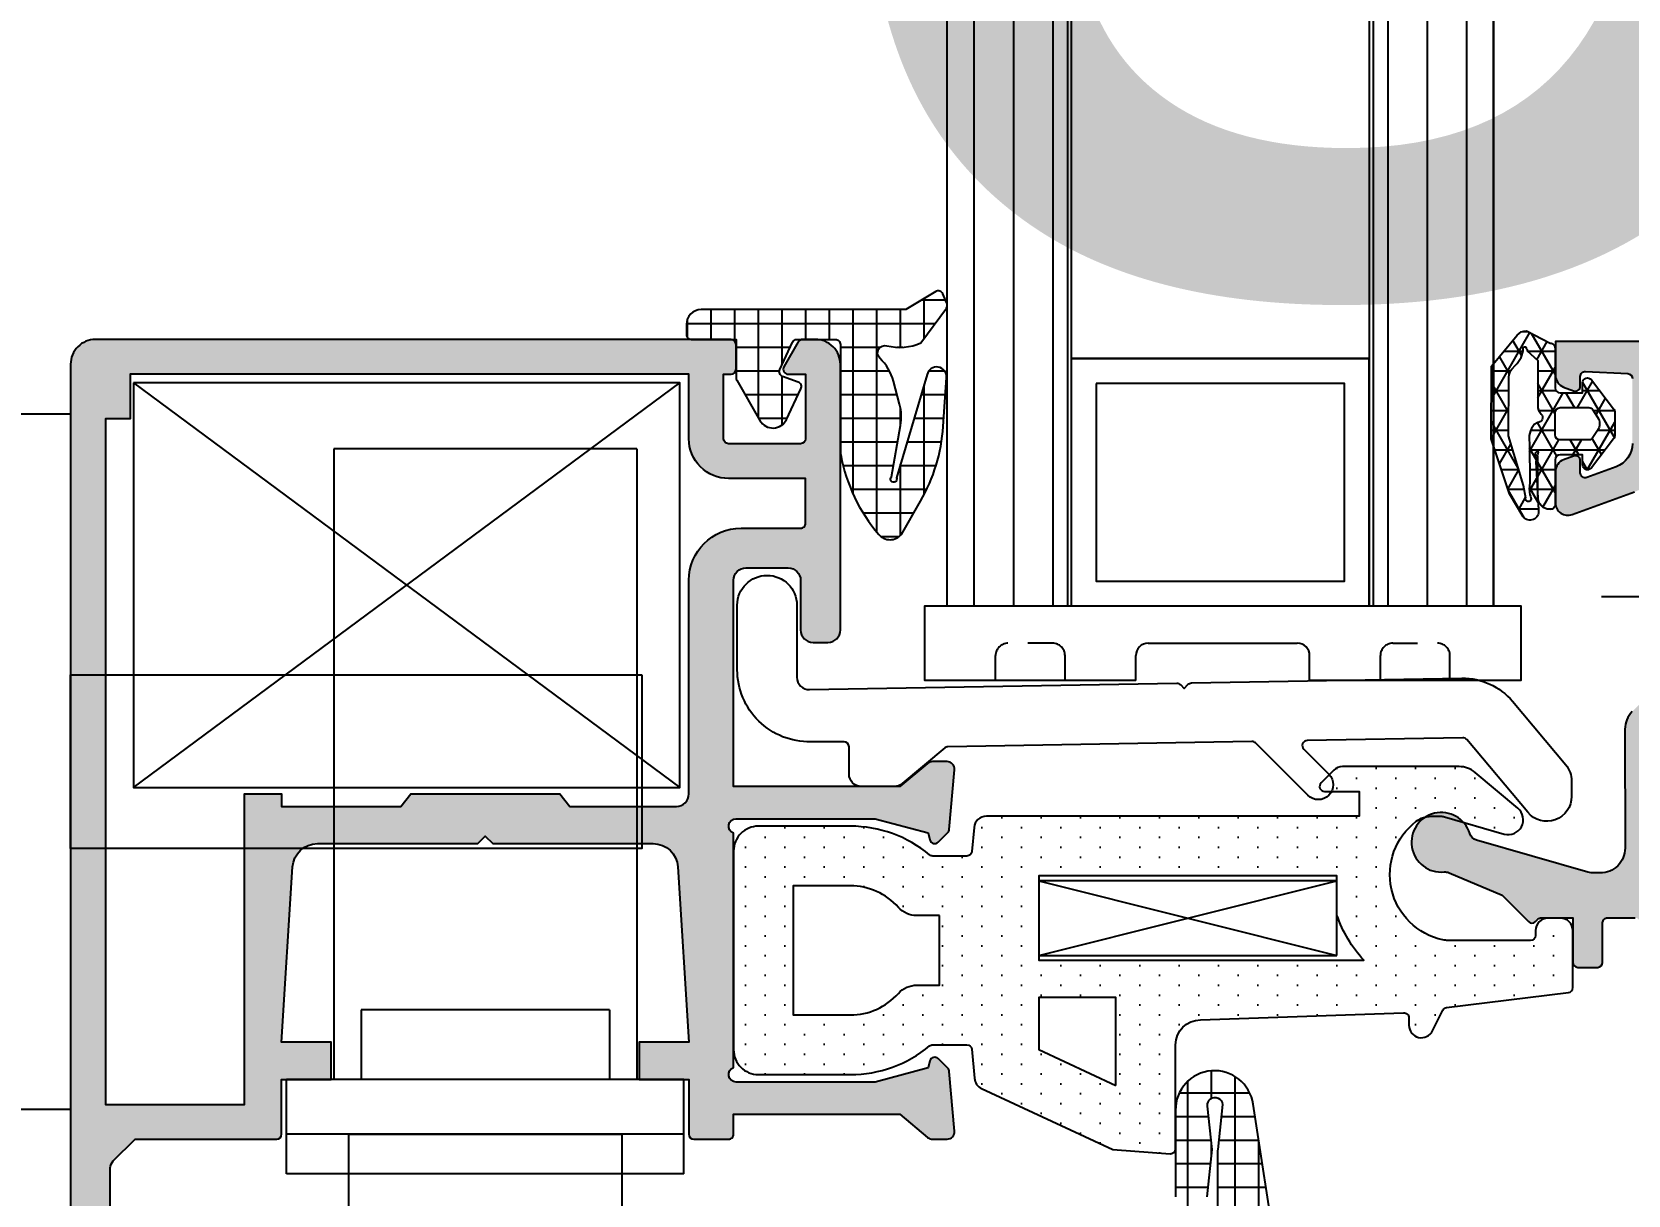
# Model space of a CAD drawing. Header units: inches. Extents: x 21 to 32698, y 13 to 3712.
# Drawn here: x 6817.6 to 6824.03, y 1390.46 to 1395.14 of the extents above; entities that cross this region are included whole.
import ezdxf

# ---------------------------------------------------------------- set-up
doc = ezdxf.new("R2010")
doc.units = ezdxf.units.IN
doc.header["$MEASUREMENT"] = 0
doc.set_wipeout_variables(frame=1)
for name, pattern in [('ACANSTGB', [0.35433070866, 0.15748031496, -0.03937007874, 0.03937007874, -0.03937007874, 0.03937007874, -0.03937007874]), ('AM_ISO08W050', [18, 12, -1.5, 3, -1.5]), ('AM_ISO08W050x2', [9, 6, -0.75, 1.5, -0.75])]:
    doc.linetypes.add(name, pattern=pattern)
doc.layers.add('MEK-ELK-ETIKET', color=7, linetype='Continuous')
for name, color, linetype, lineweight in [('Z_MİM_-KM-GLAZ', 8, 'Continuous', 25), ('Z_MİM_aksesuar_k', 8, 'Continuous', 25), ('Z_MİM_AM_7N', 8, 'AM_ISO08W050', 25), ('Z_MİM_fitiller_k', 8, 'Continuous', 25), ('Z_MİM_hatch_k', 8, 'Continuous', 25), ('Z_MİM_PROFIL', 8, 'Continuous', 25)]:
    doc.layers.add(name, color=color, linetype=linetype, lineweight=lineweight)
doc.styles.add('MEK_ELK', font='arial.ttf')

# ---------------------------------------------------------------- blocks, each defined once
blk = doc.blocks.new('*U176')
blk.add_wipeout([(159.9999999999272, -24.99999999999997), (160.0000000001746, 16.500000001884473), (-5.820766091346741e-11, 16.500000002364686), (2.3283064365386963e-10, -24.99999999999997)])
at = {"layer": 'Z_MİM_fitiller_k'}
h = blk.add_hatch(dxfattribs=at)
h.set_pattern_fill('NET', color=256, scale=0.03, angle=-1.27e-14, style=0)
h.set_pattern_definition([(180, (113.319972989324, -112.988790811365), (0, 0.09525), []), (90, (113.319972989324, -112.988790811365), (0.09525, 0), [])])
h.paths.add_polyline_path([(76.26180241584079, -9.192011661689337, 0.9384669523126753), (76.28656220644478, -9.50439161027463), (76.63436021868837, -9.50439161027463, 1), (76.63436021868837, -9.376643942577372), (76.44442334499908, -9.356680772734414), (76.26928436370798, -9.375088621421327, -1.054490106068967), (76.26275807145285, -9.315632457869668), (76.44493617907864, -9.33454276365375, 0.0255410033868164), (76.46532903764164, -9.335585151800492), (77.4126516864053, -9.335585151800492, -0.4142135623730863), (77.6126516864053, -9.535585151800491), (77.6126516864053, -9.76539358408337, 0.4142135623728286), (77.7126516864053, -9.865393584083376), (77.74265168640994, -9.865393584083376, 0.4142135623746352), (77.76265168642857, -9.84539358408803), (77.76265168642857, -9.735393584101997, -0.3924137701569417), (77.78115312285954, -9.715449805419494, -0.0100572451269826), (77.7826516864239, -9.714391610493491), (77.90265168641926, -9.714391610493491, -0.0796367909168971), (77.90890268572836, -9.715393584083374), (77.94265168640995, -9.715393584083374), (77.94265168640995, -9.766449057265724, 0.6128139289239697), (77.97440800975309, -9.782628947916974), (78.05759794410552, -9.711575282832213, 0.219401871965335), (78.09265168640995, -9.63553592711834), (78.09265168640995, -9.433247293859324, 0.2194018750870747), (78.05759794319745, -9.357207937400396), (77.97440802388591, -9.286154286867543, 0.612813920725722), (77.94265170093858, -9.30233417782148), (77.94265170093858, -9.35338955409972), (77.90890293746487, -9.35338955409972, -0.07964012461228), (77.90265168641926, -9.354391610507461), (77.7826516864239, -9.354391610507461, -0.4142135623385485), (77.76265168642857, -9.334391610512114), (77.76265168642857, -8.982660383965422, -0.3178372451861038), (77.74265168640994, -8.954376112717739), (77.74265168640994, -8.895253108559713, -0.1754523787634222), (77.74960504804041, -8.876047576569562), (77.76265168642857, -8.860391610489769), (77.76265168642857, -8.857789020847134, -0.1754523787611168), (77.78582955846795, -8.79377058087995), (77.82801517493789, -8.743147841097398, 0.1754523787606751), (77.83265074935042, -8.730344153103957), (77.83265074935042, -8.655585151795831, 0.4142135623729288), (77.8126507493551, -8.635585151800496), (77.79782103452598, -8.635585151800496, 0.2933329153560253), (77.70690280230481, -8.693945326541153), (77.61582158863311, -8.892816068326667, -0.2523722057577324), (77.46436226411024, -9.007216030733275)])
h.paths.add_polyline_path([(77.81765168545535, -9.447389636469607), (77.92965169990202, -9.447389636469607, -0.4142128141114177), (77.9946516998927, -9.51238947040548), (77.9946516998927, -9.512389636460297), (77.99465181288542, -9.556393631176633, -0.4142137214709829), (77.92965181287144, -9.621393666464442), (77.81765179842478, -9.621393666464442, -0.4142128104179171), (77.7526517984341, -9.556393833343474), (77.75265168544136, -9.512389671757424, -0.4142137214664749)], flags=16)
h = blk.add_hatch(dxfattribs=at)
h.set_pattern_fill('NET', color=256, scale=0.03, angle=-1.27e-14, style=0)
h.set_pattern_definition([(180, (144.4183188333991, -46.8046206016089), (0, 0.09525), []), (90, (144.4183188333991, -46.8046206016089), (0.0952500000000001, 0), [])])
h.paths.add_polyline_path([(73.35106722348138, -10.64048955429027, 0.1368445709265193), (73.25855422659076, -10.69516766818852, -0.7761579852759906), (73.20794846970819, -10.66657668668924, 0.1772789023830706), (73.19594959499082, -10.52959947534984), (73.05635206542209, -10.42747304244113, 0.0882165372835099), (73.05006363574648, -10.42439161050281), (73.03902282173513, -10.42439161050281, 0.033998150155682), (73.03646860806037, -10.42531709182223), (72.99922438772627, -10.44175278283802, 0.4524246970244377), (72.99018888735445, -10.47040619352048), (73.06265168640527, -10.59013045791218), (73.06265168640527, -11.41439161049349, 0.4142135623727344), (73.12265168641459, -11.4743916105028), (73.1626516864053, -11.4743916105028, 0.4142135623725121), (73.18265168640062, -11.45439161048418), (73.18265168640062, -11.2743916105028), (73.33729270255425, -11.2743916105028, 0.1316524975877485), (73.34729270256356, -11.27171211857495), (73.50958281186176, -11.17801388027293, 0.6040521097204682), (73.50537882669596, -11.07188072491118), (73.38180903290629, -11.01303796596041, 0.4424258315573815), (73.35441650886787, -11.02425477346553), (73.33155963524477, -11.0870535176262, -0.4400105308914052), (73.30431341758229, -11.09833927052243), (73.19419932117452, -11.04699222408382, -0.2914734195858075), (73.18265168640062, -11.0288660683451), (73.18265168640062, -10.8743916105028, -0.4142135623736361), (73.20265168641927, -10.85439161048418), (73.6291416054708, -10.85439161048418, 0.046126664797207), (73.64747491703599, -10.85269669522678, 0.13085126301717), (73.96802595657063, -10.69998223288131, 0.4642723457630024), (73.96771922277982, -10.6083160338938), (73.83445066729325, -10.53159416809359, 0.1138896571696626), (73.53329266536745, -10.43990035478639), (73.33634703509742, -10.42633871431609, 0.9163311740179072), (73.32396349251502, -10.50506629957964), (73.73964106977219, -10.6288444733029, -2.027799401989391), (73.73616810621459, -10.64854062837695), (73.52945190829922, -10.61209098533874, 0.1095178116833982), (73.44295846376335, -10.61586737067119)])
at = {"layer": 'Z_MİM_hatch_k'}
h = blk.add_hatch(dxfattribs=at)
h.set_pattern_fill('NET3', color=256, scale=0.025, angle=89.99999999999999, style=0)
h.set_pattern_definition([(90, (-147400.9116355476, -66468.22480817582), (-0.079375, 0), []), (149.9999999999999, (-147400.9116355476, -66468.22480817582), (-0.0396875, -0.0687407664253898), []), (210, (-147400.9116355476, -66468.22480817582), (0.0396875, -0.0687407664253899), [])])
h.paths.add_polyline_path([(73.58241674877934, -8.233998973715657), (73.80454994941827, -8.160160566541903), (73.89710411255945, -8.104821579113207, 0.7702234241018627), (73.87018898191162, -8.042586572469759), (73.67422835476464, -8.053355492094141, 0.0006406272235412), (73.67410242556359, -8.053331870982959, 0.1257904772710704), (73.64939034216803, -8.054968413362815, -0.8555699995164774), (73.63719439535635, -8.042206667807491, 0.1962615682786721), (73.65609261899955, -8.045915662824711), (73.81982485362094, -8.045295891120645, 0.4117632478994036), (73.8673703640117, -7.995329743578636, 0.4056575530331353), (73.84737894838908, -7.975915662806087), (73.66737894838442, -7.975915662806087, -0.414213562373761), (73.64737894838908, -7.95591566283403), (73.64737894838908, -7.865648663348125), (73.68739303488981, -7.865648663348125, 0.7159756942959973), (73.69959401007509, -7.829801385851182), (73.58304400091292, -7.740068385285866, 0.1655176740834594), (73.57084302577422, -7.735915662815401), (73.47391486886191, -7.735915662815401, 0.1655176740834616), (73.4617138937232, -7.740068385285866), (73.34516388456103, -7.829801385851182, 0.715975694295998), (73.3573648597463, -7.865648663348125), (73.39737894838908, -7.865648663348125), (73.39737894838908, -7.95591566283403, -0.4142135623727623), (73.37737894839374, -7.975915662806087), (73.21737894838442, -7.975915662806087, 0.4142135623729288), (73.19737894838909, -7.995915662824714), (73.14823437345913, -8.091181313480789, 0.2183144970098696), (73.16560371703234, -8.129065878411367), (73.29006080942926, -8.231515283465)])
h.paths.add_polyline_path([(73.3346296052332, -8.16189138868505, -0.1774617136557717), (73.30242370512569, -8.149777757843564), (73.28598595642252, -8.13561962957175, 0.2035105820344177), (73.21925113977629, -8.104139647494605, -0.7326565381488181), (73.21316992567155, -8.096674397496116, -0.4103633607472748), (73.21989094064338, -8.091875896115395, -0.4164829174914815), (73.22836157287237, -8.088460153296198), (73.26737894838442, -8.045915662824711), (73.44811302929881, -8.045915662824711, 0.1962615682788122), (73.48310573989292, -8.03162994852903, -0.6644946977371342), (73.51710282413987, -8.045915662824711), (73.52518983612535, -8.059669145035173, 0.2190930893685969), (73.59873333213615, -8.079623168265982), (73.76213560843605, -8.077524051257951, 0.1376462474072802), (73.82062064179917, -8.073133576709381, -1.387643710251261), (73.82168633566471, -8.09419426077659), (73.77145886154612, -8.102772027814368), (73.57099198006324, -8.163899389376468)], flags=16)
h.paths.add_polyline_path([(73.45737894837511, -7.95591566283403), (73.45737894837511, -7.840132125910911, -0.2558587809020803), (73.46660558265866, -7.823281767127639), (73.49544553287559, -7.804842792895228, -0.2923544259041921), (73.54931236050324, -7.804842792499413), (73.57815231388669, -7.823281767965837, -0.2558587844404029), (73.58737894837977, -7.840132126865512), (73.58737894837977, -7.95591566283403, -0.4142135623729288), (73.56737894838444, -7.975915662806087), (73.47737894839373, -7.975915662806087, -0.4142135623729288)], flags=16)
h = blk.add_hatch(dxfattribs=at)
h.set_pattern_fill('DOTS', color=256, scale=0.05, angle=-1.27e-14, style=0)
h.set_pattern_definition([(180, (119.4037576818722, -103.0068302886556), (-0.0396875, 0.079375), [0, -0.079375])])
h.paths.add_polyline_path([(75.14265168640995, -10.81439161049349, -0.1787385444028137), (75.26265168640529, -10.48943007430209), (75.26265168640529, -10.32606498701645), (75.14829389926743, -10.31605997705048, -0.3888787318532396), (75.10265168641926, -10.26625024215465), (75.10265168641926, -8.76439161049349), (75.00265168641927, -8.76439161049349), (75.00265168641927, -8.90439161048418, -0.6681786379181335), (74.9685095507768, -8.918533746108025), (74.91729634735965, -8.86732054269089, -0.1989123673797937), (74.90265168641926, -8.831965203631285), (74.90265168641926, -8.362353938819451, -0.1763269807082119), (74.92604724209522, -8.298075177871226), (75.07058284495724, -8.125824353915249, -0.8106467724723245), (75.17418663325951, -8.18104997433403), (75.10265168641926, -8.42857455830237), (75.10265168641926, -8.474345297530832, 0.1637529568012499), (75.12299791189145, -8.53480417782123, 0.657279061121785), (75.60265168641926, -8.416710972461459), (75.60265168641926, -8.054391610484174), (75.56265168640527, -8.054391610484174, -0.4142135623730951), (75.51265168640529, -8.004391610484179), (75.51265168640529, -7.954391610484178, -0.4142135623731785), (75.56265168640527, -7.904391610484182), (75.79265168640995, -7.904391610484182, -0.3788661086959389), (75.8125026094378, -7.921954223608209), (75.87406745931366, -8.423359688745421), (75.96668858370974, -8.469670250943466, -0.7914183192452735), (75.94432790394637, -8.564391610493487), (75.89335645659594, -8.564391610493487), (75.89401739413152, -8.583343076241746, 0.0436837065172995), (75.89413896658225, -8.586828997360154), (75.92265168641461, -9.404391610484184, 0.4142135623731366), (76.02265168641459, -9.504391610484175), (76.44120431219928, -9.504391610484175, -0.4348123749606509), (76.46115559322061, -9.525786739961786), (76.44495196355274, -9.757509439812578), (76.19871517751595, -10.28556593153773, -0.267949192431423), (76.15775757530936, -10.31424475335663), (76.02265168641459, -10.32606498701645), (76.02265168641459, -10.48943007430209, -0.1787385444025312), (76.14265168640995, -10.81439161049349), (76.14265168640995, -11.18439161048883, -0.4142135623730533), (76.04265168640995, -11.28439161048884), (75.24265168640994, -11.28439161048884, -0.4142135623730744), (75.14265168640995, -11.18439161048883)])
h.paths.add_polyline_path([(75.38265168640065, -11.04439161047485), (75.90265168641926, -11.04439161047485), (75.90265168641926, -10.81439161049349, 0.2134217652836644), (75.81598501974949, -10.62059905245115, -0.2134217652836706), (75.78265168640064, -10.54606345319336), (75.78265168640064, -10.45439161048418), (75.50265168641927, -10.45439161048418), (75.50265168641927, -10.54606345319336, -0.2134217652836691), (75.4693183530704, -10.62059905245115, 0.2134217652836652), (75.38265168640065, -10.81439161049349)], flags=16)
h.paths.add_polyline_path([(75.34265168640995, -10.05439161048417), (75.68265168640062, -10.05439161048417), (75.68265168640062, -8.746140816110724, -0.1052949977747343), (75.50030975624685, -8.854391610484186), (75.34265168640995, -8.854391610484186)], flags=16)
h.paths.add_polyline_path([(75.83265168640064, -10.05439161048417), (76.04170283324783, -10.05439161048417), (76.18625820727321, -9.744391610474864), (75.83265168640064, -9.744391610474864)], flags=16)
h = blk.add_hatch(color=256, dxfattribs=at)
h.paths.add_polyline_path([(76.40265168641926, -11.44439161047485, -0.4142135623743853), (76.38265168640065, -11.46439161049349), (76.1626516864053, -11.46439161049349), (76.1626516864053, -11.66439161049349), (76.01265168640529, -11.66439161049349), (76.01265168640529, -11.46439161049349), (75.30641385779019, -11.50853147478921, 0.3960474615045025), (75.2126516864053, -11.60833673263116), (75.2126516864053, -12.25439161048418), (75.18265168640062, -12.28439161048884), (75.2126516864053, -12.31439161049349), (75.2126516864053, -12.96044648834651, 0.3960474615045866), (75.30641385779019, -13.06025174618845), (76.01265168640529, -13.10439161048418), (76.01265168640529, -12.90439161048417), (76.1626516864053, -12.90439161048417), (76.1626516864053, -13.10439161048418), (76.38265168640065, -13.10439161048418, -0.4142135623733866), (76.40265168641926, -13.1243916105028), (76.40265168641926, -13.69374558869896), (76.49025938085978, -13.7824925728157, 0.2005918409503813), (76.51872578064211, -13.79439161047486), (77.53265168640064, -13.79439161047486, 0.4142135623729704), (77.55265168641925, -13.7743916105028), (77.55265168641925, -13.55439161048417), (77.68940686510177, -13.55439161048417, -0.3129018860482702), (77.73624047456542, -13.58688124143666), (77.7513851301861, -13.62738746286051, -0.5233430778442651), (77.73265168640063, -13.65439161048417), (77.67265168641461, -13.65439161048417, 0.4142135623730534), (77.65265168641926, -13.6743916105028), (77.65265168641926, -13.76439161049349, 0.4142135623731284), (77.70265168641927, -13.81439161049349), (78.06265168640527, -13.81439161049349, 0.4142135623730951), (78.1126516864053, -13.76439161049349), (78.1126516864053, -13.6743916105028, 0.4142135623730533), (78.09265168640995, -13.65439161048417), (78.03265168640064, -13.65439161048417, -0.5233430778442015), (78.01391824261519, -13.62738746286051), (78.02906289823585, -13.58688124143666, -0.3129018860484408), (78.0758965076995, -13.55439161048417), (78.1876516864053, -13.55439161048417), (78.2126516864053, -13.55439161048417), (78.2126516864053, -13.93439161048883, -0.4142135623730533), (78.19265168640995, -13.95439161048418), (73.28265168640064, -13.95439161048418, -0.4142135623733615), (73.18265168640062, -13.85439161048418), (73.18265168640062, -11.29439161047486, -0.4142135623727209), (73.20265168641927, -11.2743916105028), (73.30265168641925, -11.2743916105028, -0.4142135623736778), (73.32265168641459, -11.29439161047486), (73.32265168641459, -11.3243916105028), (73.58265168640062, -11.3243916105028, 0.4142135623736778), (73.60265168641926, -11.30439161048417), (73.60265168641926, -11.01439161049349, 0.4142135623730533), (73.58265168640062, -10.99439161047486), (73.32265168641459, -10.99439161047486), (73.32265168641459, -11.06439161049348, -0.5773502691897316), (73.29265168640995, -11.08171211856098), (73.19265168640995, -11.02397709163053, -0.2679491924312232), (73.18265168640062, -11.00665658358632), (73.18265168640062, -10.95439161048418, -0.4142135623730453), (73.28265168640064, -10.85439161048418), (74.35265168641926, -10.85439161048418, -0.4142135623731117), (74.40265168641926, -10.90439161048418), (74.40265168641926, -10.96439161049349, -0.4142135623731117), (74.35265168641926, -11.01439161049349), (74.15265168641926, -11.01439161049349, 0.4142135623730951), (74.10265168641926, -11.06439161049348), (74.10265168641926, -11.23439161048883, 0.4142135623730951), (74.15265168641926, -11.28439161048884), (74.98265168640063, -11.28439161048884), (74.98265168640063, -10.61437611270377), (74.88960504803106, -10.50272014662771, -0.1754523787632294), (74.88265168640065, -10.48351461463755), (74.88265168640065, -10.42439161050281, -0.4400105308894401), (74.91526635870105, -10.39450576955134), (75.15546190777094, -10.41552015710769, -0.1763269807094836), (75.16786092853873, -10.42130191545149), (75.20690186958527, -10.46034285649804, -0.5731460964500097), (75.19792393647367, -10.49366868587823), (75.16976860106223, -10.50121288525553), (75.1126516864053, -10.71437611270377), (75.1126516864053, -11.2743916105028, 0.8430389970997245), (75.17093595765762, -11.28439161048884), (76.11436741516226, -11.28439161048884, 0.8430389971046679), (76.17265168641461, -11.2743916105028), (76.17265168641461, -10.71437611270377), (76.11553477175767, -10.50121288525553), (76.08737943634624, -10.49366868587823, -0.5731460964762374), (76.07840150323463, -10.46034285649804), (76.11744244428118, -10.42130191545149, -0.1763269807102946), (76.12984146504895, -10.41552015710769), (76.37003701411885, -10.39450576955134, -0.4400105308908727), (76.40265168641926, -10.42439161050281), (76.40265168641926, -10.48351461463755, -0.1754523787637969), (76.39569832478881, -10.50272014662771), (76.30265168641925, -10.61437611270377), (76.30265168641925, -11.28439161048884), (76.38265168640065, -11.28439161048884, -0.4142135623731784), (76.40265168641926, -11.30439161048417)])
h.paths.add_polyline_path([(73.32265168641459, -11.46439161049349), (73.32265168641459, -13.71439161049349), (73.50265168641927, -13.71439161049349), (73.50265168641927, -13.81439161049349), (76.26265168640529, -13.81439161049349), (76.26265168640529, -13.25439161048417), (75.0626516864053, -13.25439161048417), (75.01265168640529, -13.25439161048417), (75.01265168640529, -13.10439161048418), (75.0626516864053, -13.10439161048418), (75.0626516864053, -12.6243916105028), (75.01265168640529, -12.58439161048883), (75.01265168640529, -11.98439161048883), (75.0626516864053, -11.94439161047486), (75.0626516864053, -11.51439161049349, 0.4142135623730951), (75.01265168640529, -11.46439161049349), (74.15265168641926, -11.46439161049349, -0.4142135623730951), (73.94265168640995, -11.25439161048418), (73.94265168640995, -11.01439161049349, 0.4142135623732617), (73.92265168641461, -10.99439161047486), (73.74265168640994, -10.99439161047486), (73.74265168640994, -11.30439161048417, -0.4142135623732793), (73.58265168640062, -11.46439161049349)], flags=16)
at = {"layer": 'Z_MİM_PROFIL'}
blk.add_hatch(color=256, dxfattribs=at).paths.add_polyline_path([(74.6758206001832, -7.055032307399982), (74.6758206001832, -7.193178407057728), (74.65460739674745, -7.214391610493492), (74.6758206001832, -7.235604813929255), (74.6758206001832, -7.392605900533112, 0.1989123673796583), (74.68460739675209, -7.413819103968875), (74.77638181153452, -7.505593518751282, 0.1989123673796573), (74.79759501497028, -7.514380315320181), (75.80579323627751, -7.514380315320181, -0.4142135623730951), (75.82579323627287, -7.534380315315517), (75.82579323627287, -7.614380315320175, -0.4142135623730951), (75.80579323627751, -7.634380315315523), (75.53092313465896, -7.634380315315523, 0.3985597294799732), (75.5109520073165, -7.653306037887546), (75.5109520073165, -7.764391610493491, 0.4142135623730951), (75.53095200731184, -7.784391610488839), (75.6909422974917, -7.784391610488839, -0.4142135623730951), (75.71094229748705, -7.804391610484173), (75.71094229748705, -7.884272939433883, -0.4141803693271335), (75.69094456407474, -7.904272939312816), (75.51094857520657, -7.904293338164292), (75.51096146017079, -8.030867315853556, 0.1989153645609582), (75.5168209272786, -8.045009018156293), (75.52682206049793, -8.055007884792587, -0.4142135626245717), (75.52682526594725, -8.083292155854007), (75.42048987735761, -8.189651649027669), (75.32992892590119, -8.403067123286036, 0.1254158171072058), (75.32694182136328, -8.42259577971565, -2.106030981733381), (75.17203190025174, -8.319672431146326, 0.2530742781452963), (75.19865604670484, -8.292482200685498), (75.32710330028785, -7.844341719152013, 0.0699239148888757), (75.33097400701371, -7.816778697913122), (75.33097172082634, -7.794320553822045, 0.4142169399714054), (75.23096038837684, -7.694330734202252), (74.75204755055019, -7.694385009167318, -0.1989418209201258), (74.68132553949253, -7.665095687938459), (74.52510992205934, -7.508880070505269, -0.1989123673893419), (74.49582060017855, -7.438169392386057), (74.49582060017855, -7.421153627244365, 0.6935635662320365), (74.42564363837009, -7.394898133027907, -0.1483543887767442), (74.29037604836049, -7.479744773522553, -0.5442046013671228), (74.19035762912827, -7.390036368930323), (74.19394230275647, -7.367403630261848, -0.3419987133351463), (74.22963163376552, -7.333843659238495, 2.811597421770104), (74.10351998122641, -7.249800113729747, -0.5049270827221914), (74.06530096632196, -7.30160294817908), (74.04364493683677, -7.30160294817908, -0.4358026577830474), (73.94391231449553, -7.194295141125635), (73.94391231449553, -7.144175236184691, -0.0760027641212679), (73.94619641845347, -7.129235582078422, -0.0842855562612514), (73.98954143932788, -7.044242356765622, 0.6167473776035484), (73.94942993290024, -6.964391610493492), (73.40556359634502, -6.964391610493492, 0.3989595459730369), (73.35563211961416, -7.011774812663516), (73.32987002342706, -7.503344891361508, 0.4296339059675331), (73.34984261411006, -7.524391610502803), (73.60848247151587, -7.524391610502803, -0.3152987888766703), (73.7964209956699, -7.655987581821705), (73.88788781528126, -7.907290603315061, -0.5205670505544223), (73.84090318422531, -7.974391610502807), (73.71414800552884, -7.974391610502807, -0.3129018860615769), (73.66731439606521, -7.941901979550322), (73.65216974044449, -7.901395758103191, -0.5233430778285876), (73.67090318422997, -7.874391610502812), (73.71964926830258, -7.874391610502812, 0.5205670505590173), (73.7384431207203, -7.847551207618393), (73.69572698749835, -7.730189596164576, 0.3152987888726921), (73.60175772543299, -7.664391610493495), (73.34040921385167, -7.664391610493495, 0.398959546003248), (73.32043662314534, -7.683344891389437), (73.31152730068423, -7.8533448913615, 0.4296339059366617), (73.33149989136724, -7.874391610502812), (73.37090318422996, -7.874391610502812, -0.5233430778285851), (73.38963662801542, -7.901395758103191), (73.37449197239475, -7.941901979550322, -0.3129018860615789), (73.32765836293109, -7.974391610502807), (73.19090318422529, -7.974391610502807), (73.19090318422529, -6.804391610484173, -0.4142135623730951), (73.21090318422065, -6.784391610488839), (74.8981770258746, -6.784391610488839, -0.6681786379370993), (74.91231916149844, -6.818533746108016)])
at = {"linetype": 'ACANSTGB', "ltscale": 0.01}
for p, q in [((74.55579896337585, -8.399391610502803), (74.45579896337587, -8.399391610502803)), ((74.40579896337584, -8.629391610484179), (74.40579896337584, -8.4493916105028)), ((74.55579896337585, -8.679391610484174), (74.45579896337587, -8.679391610484174)), ((74.55579896337585, -9.9493916105028), (74.45579896337587, -9.9493916105028)), ((74.40579896337584, -9.999391610502803), (74.40579896337584, -10.17939161048417)), ((74.55579896337585, -10.22939161048418), (74.45579896337587, -10.22939161048418))]:
    blk.add_line(p, q, dxfattribs=at)
for p, q in [((74.55579896337585, -8.964391610493491), (74.45579896337587, -8.964391610493491)), ((74.40579896337584, -9.614391610493492), (74.40579896337584, -9.01439161049349)), ((74.55579896337585, -9.664391610493494), (74.45579896337587, -9.664391610493494)), ((74.53265168642392, -13.95439161048418), (74.53265168642392, -12.89439161049815))]:
    blk.add_line(p, q)
blk.add_lwpolyline([(74.55579896337585, -9.664391610493494), (74.55579896337585, -10.51439161049349), (74.25579896337584, -10.51439161049349), (74.25579896337584, -8.114391610493499), (74.55579896337585, -8.114391610493499), (74.55579896337585, -8.964391610493491)])
blk.add_lwpolyline([(73.74265168640994, -11.30439161048417, -0.4142135623730712), (73.58265168640062, -11.46439161049349), (73.32265168641459, -11.46439161049349), (73.32265168641459, -13.71439161049349), (73.50265168641927, -13.71439161049349), (73.50265168641927, -13.81439161049349), (76.26265168640529, -13.81439161049349), (76.26265168640529, -13.25439161048417), (75.0626516864053, -13.25439161048417), (75.01265168640529, -13.25439161048417), (75.01265168640529, -13.10439161048418), (75.0626516864053, -13.10439161048418), (75.0626516864053, -12.6243916105028), (75.01265168640529, -12.58439161048883), (75.01265168640529, -11.98439161048883), (75.0626516864053, -11.94439161047486), (75.0626516864053, -11.51439161049349, 0.4142135623730951), (75.01265168640529, -11.46439161049349), (74.15265168641926, -11.46439161049349, -0.4142135623730951), (73.94265168640995, -11.25439161048418), (73.94265168640995, -11.01439161049349, 0.4142135623735947), (73.92265168641461, -10.99439161047486), (73.74265168640994, -10.99439161047486)], format="xyb", close=True)
for centre, start, end in [((74.45579896337587, -8.4493916105028), 90.00000000000006, 180), ((74.45579896337587, -8.629391610484179), 180, 270), ((74.45579896337587, -9.999391610502803), 90.00000000000006, 180), ((74.45579896337587, -10.17939161048417), 180, 270)]:
    blk.add_arc(centre, 0.05, start, end, dxfattribs=at)
for centre, start, end in [((74.45579896337587, -9.01439161049349), 90.00000000000006, 180), ((74.45579896337587, -9.614391610493492), 180, 270)]:
    blk.add_arc(centre, 0.05, start, end)
at = {"layer": 'Z_MİM_aksesuar_k'}
for p, q in [((14.77162963617591, -8.22439161050282), (74.25579896337584, -8.224391610502806)), ((74.25579896337584, -8.224391610502806), (14.77162963617591, -8.22439161050282)), ((74.25579896337584, -10.42439161050281), (74.25579896337584, -8.224391610502806)), ((14.77162963617591, -8.332556845947723), (74.25579896337584, -8.332556845947707)), ((14.77162963617591, -8.491306845938407), (74.25579896337584, -8.491306845938396)), ((14.77162963617591, -8.650056845952378), (74.25579896337584, -8.650056845952362)), ((14.77162963617591, -8.70880684596635), (74.25579896337584, -8.708806845966336)), ((14.77162963617591, -8.72439161050282), (74.25579896337584, -8.724391610502806)), ((73.26011737383669, -9.92439161050281), (73.26011737383669, -8.724391610502806)), ((75.6626516864053, -10.05439161048417), (75.3626516864053, -8.854391610484186)), ((75.3626516864053, -10.05439161048417), (75.6626516864053, -8.854391610484186)), ((14.77162963617591, -9.924391610502825), (74.25579896337584, -9.92439161050281)), ((14.77162963617591, -9.939976375039292), (74.25579896337584, -9.93997637503928)), ((14.77162963617591, -9.998726375029976), (74.25579896337584, -9.99872637502996)), ((14.77162963617591, -10.15747637502066), (74.25579896337584, -10.15747637502065)), ((14.77162963617591, -10.31622637503463), (74.25579896337584, -10.31622637503462)), ((74.25579896337584, -10.42439161050281), (14.77162963617591, -10.42439161050282))]:
    blk.add_line(p, q, dxfattribs=at)
at = {"layer": 'Z_MİM_aksesuar_k', "linetype": 'ByBlock'}
for p, q in [((74.98741132636783, -13.70058072828834), (73.3574113263632, -11.50058072828834)), ((73.3574113263632, -13.70058072828834), (74.98741132636783, -11.50058072828834))]:
    blk.add_line(p, q, dxfattribs=at)
at = {"layer": 'Z_MİM_aksesuar_k'}
for points in [[(73.26011737383669, -9.92439161050281), (74.25579896337584, -9.92439161050281), (74.25579896337584, -8.724391610502806), (73.26011737383669, -8.724391610502806)], [(73.36011737383669, -9.8243916105028), (74.15579896337584, -9.8243916105028), (74.15579896337584, -8.8243916105028), (73.36011737383669, -8.8243916105028)], [(75.6626516864053, -8.854391610484186), (75.3626516864053, -8.854391610484186), (75.3626516864053, -10.05439161048417), (75.6626516864053, -10.05439161048417)], [(74.53265168640064, -11.65439161048418), (75.23265168640063, -11.65439161048418), (75.23265168640063, -13.95439161048418), (74.53265168640064, -13.95439161048418)], [(74.53265168642392, -11.65439161048418), (75.23265168642392, -11.65439161048418), (75.23265168642392, -13.95439161048418), (74.53265168642392, -13.95439161048418)]]:
    blk.add_lwpolyline(points, close=True, dxfattribs=at)
at = {"layer": 'Z_MİM_aksesuar_k', "linetype": 'ByBlock'}
blk.add_lwpolyline([(73.3574113263632, -13.70058072828834), (74.98741132636783, -13.70058072828834), (74.98741132636783, -11.50058072828834), (73.3574113263632, -11.50058072828834)], close=True, dxfattribs=at)
at = {"layer": 'Z_MİM_AM_7N', "linetype": 'AM_ISO08W050x2'}
blk.add_line((74.21817702586995, -7.789391610493495), (74.21817702586995, -6.639391610493491), dxfattribs=at)
at = {"layer": 'Z_MİM_fitiller_k'}
for p, q in [((76.3826516864239, -11.48439161051212), (76.1626516864053, -11.48439161051212)), ((76.1626516864053, -11.48439161051212), (76.1626516864053, -13.08439161051211)), ((76.54265168640995, -11.48439161051212), (76.3826516864239, -11.48439161051212)), ((76.3826516864239, -11.48439161051212), (76.3826516864239, -13.08439161051211)), ((76.54265168640995, -11.48439161051212), (76.54265168640995, -13.08439161051211)), ((73.6226516864146, -11.67439161050281), (76.1626516864053, -11.6743916105028)), ((73.6226516864146, -11.67439161050281), (73.6226516864146, -12.89439161049815)), ((75.8826516864239, -11.78439161051211), (76.1626516864053, -11.78439161051211)), ((75.8826516864239, -11.78439161051211), (75.8826516864239, -12.78439161051212)), ((75.8826516864239, -12.78439161051212), (76.1626516864053, -12.78439161051212)), ((73.6226516864146, -12.89439161049815), (76.1626516864053, -12.89439161049815)), ((76.38265168640065, -13.08439161048883), (76.1626516864053, -13.08439161048883)), ((76.3826516864239, -13.08439161051211), (76.1626516864053, -13.08439161051211)), ((76.3826516864239, -13.08439161051211), (76.1626516864053, -13.08439161051211)), ((76.54265168640995, -13.08439161048883), (76.38265168640065, -13.08439161048883)), ((76.54265168640995, -13.08439161051211), (76.3826516864239, -13.08439161051211)), ((76.54265168640995, -13.08439161051211), (76.3826516864239, -13.08439161051211))]:
    blk.add_line(p, q, dxfattribs=at)
for points in [[(73.39737894838908, -7.95591566283403), (73.39737894838908, -7.865648663348125), (73.3573648597463, -7.865648663348125, -0.715975694295998), (73.34516388456103, -7.829801385851182), (73.4617138937232, -7.740068385285866, -0.1655176740834616), (73.47391486886191, -7.735915662815401), (73.57084302577422, -7.735915662815401, -0.1655176740834594), (73.58304400091292, -7.740068385285866), (73.69959401007509, -7.829801385851182, -0.7159756942959975), (73.68739303488981, -7.865648663348125), (73.64737894838908, -7.865648663348125), (73.64737894838908, -7.95591566283403, 0.414213562373761), (73.66737894838442, -7.975915662806087), (73.84737894838908, -7.975915662806087, -0.4142135623730951), (73.86737894838444, -7.995915662824714, -0.4230581993031068), (73.81735473884036, -8.045305241180188), (73.65609261899955, -8.045915662824711, -0.1962615682786721), (73.63719439535635, -8.042206667807491, 0.661043752728607), (73.64529819270828, -8.056509339997149, -0.1480780811280966), (73.67410366273252, -8.053332101415451, -0.0006343350210416), (73.67422835476464, -8.053355492094141), (73.87018898191162, -8.042586572469759, -0.7702234241018636), (73.89710411255945, -8.104821579113207), (73.80454994941827, -8.160160566541903), (73.58241674877934, -8.233998973715657), (73.29006080942926, -8.231515283465), (73.16560371703234, -8.129065878411367, -0.2183144970098696), (73.14823437345913, -8.091181313480789), (73.19737894838909, -7.995915662824714, -0.4142135623729287), (73.21737894838442, -7.975915662806087), (73.37737894839374, -7.975915662806087, 0.4142135623727621)], [(73.49544553287559, -7.804842792895228, -0.2923544271904933), (73.54931236068948, -7.804842792615828), (73.57815231388669, -7.823281767965837, -0.2558587844405164), (73.58737894837977, -7.840132126865512), (73.58737894837977, -7.95591566283403, -0.4142135623735947), (73.56737894838444, -7.975915662806087), (73.47737894839373, -7.975915662806087, -0.4142135623729287), (73.45737894837511, -7.95591566283403), (73.45737894837511, -7.840132125910911, -0.2558587826855968), (73.46660558277505, -7.823281767057792)], [(73.82168633566471, -8.09419426077659), (73.77145886154612, -8.102772027814368), (73.57099198006324, -8.163899389376468), (73.3346296052332, -8.16189138868505, -0.1774617136563931), (73.30242370512569, -8.149777757843564), (73.28598595642252, -8.13561962957175, 0.2035105820344177), (73.21925113977629, -8.104139647494605, -0.7326565381488181), (73.21316992567155, -8.096674397496116, -0.4103633607472749), (73.21989094064338, -8.091875896115395, -0.4164829174914815), (73.22836157287237, -8.088460153296198), (73.26737894838442, -8.045915662824711), (73.44811302929881, -8.045915662824711, 0.1962615682788122), (73.48310573989292, -8.03162994852903, -0.664494697737288), (73.51710282413987, -8.045915662824711), (73.52518983612535, -8.059669145035173, 0.219093089368458), (73.59873333213615, -8.079623168265982), (73.76213560843605, -8.077524051257951, 0.1387799835672536), (73.82107423659181, -8.072967627459747, -1.356329022827827)], [(73.06265168640527, -11.41439161049349, 0.4142135623730673), (73.12265168641459, -11.4743916105028), (73.1626516864053, -11.4743916105028, 0.4142135623734279), (73.18265168640062, -11.45439161048418), (73.18265168640062, -11.2743916105028), (73.33729270255425, -11.2743916105028, 0.1316524975875845), (73.34729270256356, -11.27171211857495), (73.50958281186176, -11.17801388027293, 0.6040521097204682), (73.50537882669596, -11.07188072491118), (73.38180903290629, -11.01303796596041, 0.4424258315573815), (73.35441650886787, -11.02425477346553), (73.33155963524477, -11.0870535176262, -0.4400105308906695), (73.30431341760558, -11.09833927052243), (73.19419932117452, -11.04699222408382, -0.2914734195865784), (73.18265168640062, -11.0288660683451), (73.18265168640062, -10.8743916105028, -0.4142135623734697), (73.20265168641927, -10.85439161048418), (73.6291416054708, -10.85439161048418, 0.046126664797207), (73.64747491703599, -10.85269669522678, 0.13085126301717), (73.96802595657063, -10.69998223288131, 0.4642723457630474), (73.96771922277982, -10.6083160338938), (73.83445066729325, -10.53159416809359, 0.1138896571696585), (73.53329266536745, -10.43990035478639), (73.33634703509742, -10.42633871431609, 0.9163311740184571), (73.32396349251502, -10.50506629957964), (73.73964106977219, -10.6288444733029, -2.027799401989391), (73.73616810621459, -10.64854062837695), (73.52945190829922, -10.61209098533874, 0.1095178116833982), (73.44295846376335, -10.61586737067119), (73.35106722348138, -10.64048955429027, 0.1368445709265192), (73.25855422659076, -10.69516766818852, -0.7761579852759907), (73.20794846970819, -10.66657668668924, 0.1772789023830615), (73.19594959499082, -10.52959947534984), (73.05635206542209, -10.42747304244113, 0.0882165372835099), (73.05006363574648, -10.42439161050281), (73.03902282173513, -10.42439161050281, 0.0339981501555236), (73.03646860806037, -10.42531709182223), (72.99922438772627, -10.44175278283802, 0.4524246970244377), (72.99018888735445, -10.47040619352048), (73.06265168640527, -10.59013045791218)]]:
    blk.add_lwpolyline(points, format="xyb", close=True, dxfattribs=at)
for points in [[(76.63436021868837, -9.376643942577372), (76.44442334499908, -9.356680772734414), (76.26928436370798, -9.375088621421327, -1.054490106067112), (76.26275807145285, -9.315632457869668), (76.44442334499908, -9.334489530885199, 0.0261859215692513), (76.46532903764164, -9.335585151800492), (77.4126516864053, -9.335585151800492, -0.4142135623730862)], [(77.46436226411024, -9.007216030733275), (76.26180241584079, -9.192011661689337, 0.9384669523134814), (76.28656220644478, -9.50439161027463), (76.63436021868837, -9.50439161027463, 0.9999999999999998)]]:
    blk.add_lwpolyline(points, format="xyb", dxfattribs=at)
for points in [[(77.2826516864239, -11.73439161051212), (77.2826516864239, -12.83439161051211), (76.3826516864239, -12.83439161051211), (76.3826516864239, -11.73439161051212)], [(76.28265168642392, -13.95439161048418), (76.28265168642392, -15.25439161048417), (73.48265168642392, -15.25439161048417), (73.48265168642392, -13.95439161048418)]]:
    blk.add_lwpolyline(points, close=True, dxfattribs=at)
at = {"layer": 'Z_MİM_hatch_k'}
for points in [[(75.24439480126603, -10.3244677165305, -0.3888787318528796), (75.26265168640529, -10.34439161047486), (75.26265168640529, -10.48212665598986, -0.1750456677892529), (75.25803630178561, -10.4949060773026, 0.1750456678040812), (75.14265168640995, -10.81439161049349), (75.14265168640995, -11.18439161048883, 0.4142135623730744), (75.24265168640994, -11.28439161048884), (76.04265168640995, -11.28439161048884, 0.4142135623730534), (76.14265168640995, -11.18439161048883), (76.14265168640995, -10.81439161049349, 0.175045667802985), (76.02726707103427, -10.4949060773026, -0.1750456678098557), (76.02265168641459, -10.48212665598986), (76.02265168641459, -10.34439161047486, -0.3888787318528708), (76.04090857155389, -10.3244677165305), (76.15775757530936, -10.31424475335663, 0.267949192431423), (76.19871517751595, -10.28556593153773), (76.44495196355274, -9.757509439812578), (76.46115559322061, -9.525786739961786, 0.4348123749606509), (76.44120431219928, -9.504391610484175), (76.02265168641459, -9.504391610484175, -0.4142135623731366), (75.92265168641461, -9.404391610484184), (75.89413896658225, -8.586828997360154, -0.4504671536907776), (75.91398988963338, -8.564391610493487), (75.94432790394637, -8.564391610493487, 0.7914183192452735), (75.96668858370974, -8.469670250943466), (75.88366623780456, -8.428159077979231, -0.2513447588947056), (75.87275958670071, -8.412707921025884), (75.8125026094378, -7.921954223608209, 0.3788661086959388), (75.79265168640995, -7.904391610484182), (75.56265168640527, -7.904391610484182, 0.4142135623731785), (75.51265168640529, -7.954391610484178), (75.51265168640529, -8.004391610484179, 0.4142135623730951), (75.56265168640527, -8.054391610484174), (75.58265168640064, -8.054391610484174, -0.4142135623731991), (75.60265168641926, -8.0743916105028), (75.60265168641926, -8.407396434621491, -0.0525781763347689), (75.60045229181414, -8.428254085082173, -0.6417532208680469), (75.12299791189145, -8.53480417782123, -0.1637529568012108), (75.10265168641926, -8.474345297530832), (75.10265168641926, -8.435654720246403, -0.0704502144376241), (75.10461741831385, -8.421772750375396), (75.17418663325951, -8.18104997433403, 0.8106467724723248), (75.07058284495724, -8.125824353915249), (74.92604724209522, -8.298075177871226, 0.1763269807082119), (74.90265168641926, -8.362353938819451), (74.90265168641926, -8.831965203631285, 0.1989123673797938), (74.91729634735965, -8.86732054269089), (74.9685095507768, -8.918533746108025, 0.6681786379181335), (75.00265168641927, -8.90439161048418), (75.00265168641927, -8.76439161049349), (75.10265168641926, -8.76439161049349), (75.10265168641926, -10.26625024215465, 0.3888787318532396), (75.14829389926743, -10.31605997705048)], [(75.50030975624685, -8.854391610484186), (75.34265168640995, -8.854391610484186), (75.34265168640995, -10.05439161048417), (75.68265168640062, -10.05439161048417), (75.68265168640062, -8.746140816110724, -0.1052949977747392)], [(75.50265168641927, -10.45439161048418), (75.50265168641927, -10.54606345319336, -0.2134217652836692), (75.4693183530704, -10.62059905245115, 0.2134217652836652), (75.38265168640065, -10.81439161049349), (75.38265168640065, -11.04439161047485), (75.90265168641926, -11.04439161047485), (75.90265168641926, -10.81439161049349, 0.2134217652836644), (75.81598501974949, -10.62059905245115, -0.2134217652837746), (75.78265168640064, -10.54606345319336), (75.78265168640064, -10.45439161048418)], [(75.0626516864053, -11.51439161049349, 0.4142135623730951), (75.01265168640529, -11.46439161049349), (74.15265168641926, -11.46439161049349, -0.4142135623730951), (73.94265168640995, -11.25439161048418), (73.94265168640995, -11.01439161049349, 0.4142135623732617), (73.92265168641461, -10.99439161047486), (73.74265168640994, -10.99439161047486), (73.74265168640994, -11.30439161048417, -0.4142135623732376), (73.58265168640062, -11.46439161049349), (73.32265168641459, -11.46439161049349), (73.32265168641459, -13.71439161049349), (73.50265168641927, -13.71439161049349), (73.50265168641927, -13.81439161049349), (76.26265168640529, -13.81439161049349), (76.26265168640529, -13.25439161048417), (75.0626516864053, -13.25439161048417), (75.01265168640529, -13.25439161048417), (75.01265168640529, -13.10439161048418), (75.0626516864053, -13.10439161048418), (75.0626516864053, -12.6243916105028), (75.01265168640529, -12.58439161048883), (75.01265168640529, -11.98439161048883), (75.0626516864053, -11.94439161047486)], [(73.74265168640994, -11.30439161048417, -0.4142135623730712), (73.58265168640062, -11.46439161049349), (73.32265168641459, -11.46439161049349), (73.32265168641459, -13.71439161049349), (73.50265168641927, -13.71439161049349), (73.50265168641927, -13.81439161049349), (76.26265168640529, -13.81439161049349), (76.26265168640529, -13.25439161048417), (75.0626516864053, -13.25439161048417), (75.01265168640529, -13.25439161048417), (75.01265168640529, -13.10439161048418), (75.0626516864053, -13.10439161048418), (75.0626516864053, -12.6243916105028), (75.01265168640529, -12.58439161048883), (75.01265168640529, -11.98439161048883), (75.0626516864053, -11.94439161047486), (75.0626516864053, -11.51439161049349, 0.4142135623730951), (75.01265168640529, -11.46439161049349), (74.15265168641926, -11.46439161049349, -0.4142135623730951), (73.94265168640995, -11.25439161048418), (73.94265168640995, -11.01439161049349, 0.4142135623735947), (73.92265168641461, -10.99439161047486), (73.74265168640994, -10.99439161047486)]]:
    blk.add_lwpolyline(points, format="xyb", close=True, dxfattribs=at)
for points in [[(74.80278359194051, -10.97433041262121, -0.4193348017583922), (74.51282776034203, -11.26939161047487), (74.25265168641927, -11.26939161047487, -1), (74.25265168641927, -11.02939161048418), (74.5428277603467, -11.02939161048418, 0.4193348017583948), (74.59282014510826, -10.97851899017261), (74.56699912442124, -9.499233705738165, -0.1989123673798878), (74.57260928229661, -9.484991490190454), (74.58763295871904, -9.4694340178292), (74.57207548638107, -9.454410341430062, -0.1989123673796257), (74.56597169988089, -9.440372593562657), (74.5469642146374, -8.351434492949934, -0.2262768982550233), (74.6397998368484, -8.147725312087289), (74.89595314440082, -7.932787166164799, -0.1763269807085417), (74.96023190537234, -7.909391610488839), (75.02246085844234, -7.909391610488839, -0.70020753820972), (75.08673961941385, -8.085996054812881), (74.79406886318462, -8.331575978409107, 0.2262768982549887), (74.78692766147431, -8.347245915421823), (74.79787445323306, -8.974387195149049, 0.6618855611954743), (74.83201354275224, -8.988180282666889), (74.9332286217832, -8.886965203612649, -0.9999999999999495), (75.01808143552627, -8.971818017355703), (74.80761114350753, -9.182288309374428, 0.2034522994236907), (74.80175632521276, -9.196779493150842), (74.82312631806127, -10.42106556256914, 0.1709581491718292), (74.82775884637375, -10.4335202024333), (74.97106275038095, -10.60548488726055, -0.1754523787612648), (74.98265168640063, -10.63749410724414), (74.98265168640063, -10.76939161047487, -0.4142135623731951), (74.9326516864006, -10.81939161047485), (74.82265168641457, -10.81939161047485, 0.4142135623729288), (74.80265168641927, -10.83939161049349), (74.80265168641927, -10.98949566302036)], [(77.53265168640064, -13.79439161047486), (76.51872578064211, -13.79439161047486, -0.2005918409503813), (76.49025938085978, -13.7824925728157), (76.40265168641926, -13.69374558869896), (76.40265168641926, -13.1243916105028, 0.4142135623733866), (76.38265168640065, -13.10439161048418), (76.1626516864053, -13.10439161048418), (76.1626516864053, -12.90439161048417), (76.01265168640529, -12.90439161048417), (76.01265168640529, -13.10439161048418), (75.30641385779019, -13.06025174618845, -0.3960474615045866), (75.2126516864053, -12.96044648834651), (75.2126516864053, -12.31439161049349), (75.18265168640062, -12.28439161048884), (75.2126516864053, -12.25439161048418), (75.2126516864053, -11.60833673263116, -0.3960474615045024), (75.30641385779019, -11.50853147478921), (76.01265168640529, -11.46439161049349), (76.01265168640529, -11.66439161049349), (76.1626516864053, -11.66439161049349), (76.1626516864053, -11.46439161049349), (76.38265168640065, -11.46439161049349, 0.4142135623743854), (76.40265168641926, -11.44439161047485), (76.40265168641926, -11.30439161048417, 0.4142135623731785), (76.38265168640065, -11.28439161048884), (76.30265168641925, -11.28439161048884), (76.30265168641925, -10.61437611270377), (76.39569832478881, -10.50272014662771, 0.1754523787637969), (76.40265168641926, -10.48351461463755), (76.40265168641926, -10.42439161050281, 0.4400105308908726), (76.37003701411885, -10.39450576955134), (76.12984146504895, -10.41552015710769, 0.1763269807102946), (76.11744244428118, -10.42130191545149), (76.07840150323463, -10.46034285649804, 0.5731460964762374), (76.08737943634624, -10.49366868587823), (76.11553477175767, -10.50121288525553), (76.17265168641461, -10.71437611270377), (76.17265168641461, -11.2743916105028, -0.8430389971046675), (76.11436741516226, -11.28439161048884), (75.17093595765762, -11.28439161048884, -0.843038997099725), (75.1126516864053, -11.2743916105028), (75.1126516864053, -10.71437611270377), (75.16976860106223, -10.50121288525553), (75.19792393647367, -10.49366868587823, 0.5731460964500094), (75.20690186958527, -10.46034285649804), (75.16786092853873, -10.42130191545149, 0.1763269807094836), (75.15546190777094, -10.41552015710769), (74.91526635870105, -10.39450576955134, 0.4400105308894401), (74.88265168640065, -10.42439161050281), (74.88265168640065, -10.48351461463755, 0.1754523787632294), (74.88960504803106, -10.50272014662771), (74.98265168640063, -10.61437611270377), (74.98265168640063, -11.28439161048884), (74.15265168641926, -11.28439161048884, -0.4142135623730951), (74.10265168641926, -11.23439161048883), (74.10265168641926, -11.06439161049348, -0.4142135623730951), (74.15265168641926, -11.01439161049349), (74.35265168641926, -11.01439161049349, 0.4142135623731117), (74.40265168641926, -10.96439161049349), (74.40265168641926, -10.90439161048418, 0.4142135623731117), (74.35265168641926, -10.85439161048418), (73.28265168640064, -10.85439161048418, 0.4142135623730453), (73.18265168640062, -10.95439161048418), (73.18265168640062, -11.00665658358632, 0.2679491924312232), (73.19265168640995, -11.02397709163053), (73.29265168640995, -11.08171211856098, 0.5773502691897316), (73.32265168641459, -11.06439161049348), (73.32265168641459, -10.99439161047486), (73.58265168640062, -10.99439161047486, -0.4142135623730534), (73.60265168641926, -11.01439161049349), (73.60265168641926, -11.30439161048417, -0.4142135623736778), (73.58265168640062, -11.3243916105028), (73.32265168641459, -11.3243916105028), (73.32265168641459, -11.29439161047486, 0.4142135623736778), (73.30265168641925, -11.2743916105028), (73.20265168641927, -11.2743916105028, 0.4142135623727207), (73.18265168640062, -11.29439161047486), (73.18265168640062, -13.85439161048418, 0.4142135623733615), (73.28265168640064, -13.95439161048418), (78.19265168640995, -13.95439161048418, 0.4142135623730534)]]:
    blk.add_lwpolyline(points, format="xyb", dxfattribs=at)
blk.add_lwpolyline([(76.18625820727321, -9.744391610474864), (75.83265168640064, -9.744391610474864), (75.83265168640064, -10.05439161048417), (76.04170283324783, -10.05439161048417)], close=True, dxfattribs=at)
at = {"layer": 'Z_MİM_PROFIL'}
for points in [[(73.19090318422529, -6.804391610484173), (73.19090318422529, -7.974391610502807), (73.32765836293109, -7.974391610502807, 0.3129018860470288), (73.37449197239475, -7.941901979550322), (73.38963662801542, -7.901395758103191, 0.5233430778291593), (73.37090318422996, -7.874391610502812), (73.33149989136724, -7.874391610502812, -0.4296339059746827), (73.31152730068423, -7.8533448913615), (73.32043662314534, -7.683344891366161, -0.3989595459684347), (73.34040921385167, -7.664391610493495)], [(73.60175772543299, -7.664391610493495, -0.3152987888801288), (73.69572698749835, -7.730189596164576), (73.7384431207203, -7.847551207618393, -0.5205670505507558), (73.71964926830258, -7.874391610502812), (73.67090318422997, -7.874391610502812, 0.5233430778235496), (73.65216974044449, -7.901395758103191), (73.66731439606521, -7.941901979550322, 0.3129018860450643), (73.71414800552884, -7.974391610502807), (73.84090318422531, -7.974391610502807, 0.5205670505517836), (73.88788781528126, -7.907290603315061), (73.7964209956699, -7.655987581821705, 0.3152987888790126)], [(74.68132553949253, -7.665095687938459, 0.1989418209247897), (74.75204755055019, -7.694385009167318), (75.23096038837684, -7.694330734202252, -0.4142169398858333), (75.33097172082634, -7.794320553775492), (75.33097400701371, -7.816778697889843, -0.0699239149651193), (75.32710330028785, -7.844341719152013), (75.19865604670484, -8.292482200685498, -0.253074278143353), (75.17203190025174, -8.319672431146326, 2.106030981594511), (75.32694182136328, -8.422595779738929, -0.1254158170882538), (75.32992892590119, -8.403067123309313), (75.42048987735761, -8.189651649027669), (75.52682526594725, -8.083292155854007, 0.4142135623725062), (75.52682206049793, -8.055007884792587), (75.51682092725531, -8.045009018156293, -0.1989123673772881), (75.51096146019408, -8.030867546472308), (75.51094857520657, -7.904293338164292), (75.69094456407474, -7.904272939312816, 0.4141803693131625), (75.71094229748705, -7.884272939433883), (75.71094229748705, -7.804391610484173, 0.4142135623730951), (75.6909422974917, -7.784391610488839), (75.53095200731184, -7.784391610488839, -0.4142135623732617), (75.5109520073165, -7.764391610493491), (75.5109520073165, -7.653306037608146)]]:
    blk.add_lwpolyline(points, format="xyb", dxfattribs=at)

msp = doc.modelspace()

# ---------------------------------------------------------------- block references
at = {"layer": 'Z_MİM_-KM-GLAZ', "ltscale": 1.5, "rotation": 270}
msp.add_blockref('*U176', (6831.714049542563, 1467.083716716713), dxfattribs=at)

# ---------------------------------------------------------------- next in the draw order: texts
at = {"layer": 'MEK-ELK-ETIKET', "style": 'MEK_ELK'}
msp.add_text('alından üfleme 2,2 kW soğ.', height=6.5, dxfattribs=at).set_placement((6718, 1396))

doc.saveas('drawing.dxf')
